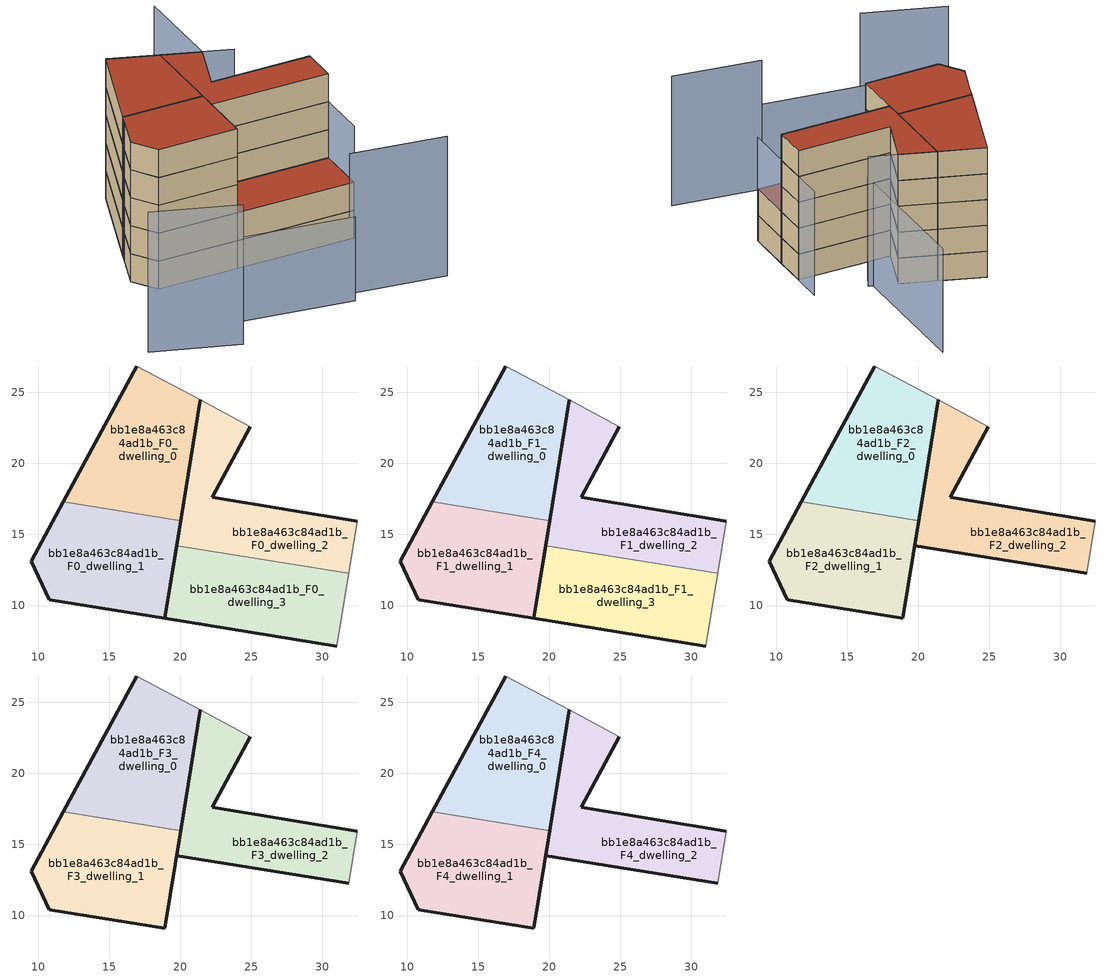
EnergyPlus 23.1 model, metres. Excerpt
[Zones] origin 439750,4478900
bb1e8a463c84ad1b_F0_dwelling_0
 floor ground (EU_floor_Construction): 20.02,15.98 21.39,24.47 16.92,26.86 11.76,17.31 z0
 wall outside (EU_wall_Construction): 11.76,17.31 16.92,26.86 / 21.39,24.47 20.02,15.98 z0:3
 wall adiabatic (EU_wall_Construction): 16.92,26.86 21.39,24.47 z0:3
 wall to bb1e8a463c84ad1b_F0_dwelling_1 (EU_wall_Construction): 20.02,15.98 11.76,17.31 z0:3
bb1e8a463c84ad1b_F0_dwelling_1
 floor ground (EU_floor_Construction): 18.91,9.11 20.02,15.98 11.76,17.31 11.23,16.32 9.51,13.12 10.76,10.42 z0
 wall outside (EU_wall_Construction): 20.02,15.98 18.91,9.11 10.76,10.42 9.51,13.12 11.23,16.32 11.76,17.31 z0:3
bb1e8a463c84ad1b_F0_dwelling_2
 floor ground (EU_floor_Construction): 31.85,12.26 32.45,15.94 22.23,17.61 24.9,22.6 21.39,24.47 19.74,14.22 z0
 wall outside (EU_wall_Construction): 24.9,22.6 22.23,17.61 32.45,15.94 / 19.74,14.22 21.39,24.47 z0:3
 wall adiabatic (EU_wall_Construction): 32.45,15.94 31.85,12.26 / 21.39,24.47 24.9,22.6 z0:3
 wall to bb1e8a463c84ad1b_F0_dwelling_3 (EU_wall_Construction): 31.85,12.26 19.74,14.22 z0:3
bb1e8a463c84ad1b_F0_dwelling_3
 floor ground (EU_floor_Construction): 31.02,7.15 31.85,12.26 19.74,14.22 18.91,9.11 z0
 wall outside (EU_wall_Construction): 31.02,7.15 18.91,9.11 19.74,14.22 z0:3
 wall adiabatic (EU_wall_Construction): 31.85,12.26 31.02,7.15 z0:3
bb1e8a463c84ad1b_F1_dwelling_0
 floor to bb1e8a463c84ad1b_F0_dwelling_0 (EU_floor_Construction): 20.02,15.98 21.39,24.47 16.92,26.86 11.76,17.31 z3
 wall outside (EU_wall_Construction): 11.76,17.31 16.92,26.86 / 21.39,24.47 20.02,15.98 z3:6
 wall adiabatic (EU_wall_Construction): 16.92,26.86 21.39,24.47 z3:6
 wall to bb1e8a463c84ad1b_F1_dwelling_1 (EU_wall_Construction): 20.02,15.98 11.76,17.31 z3:6
bb1e8a463c84ad1b_F1_dwelling_1
 floor to bb1e8a463c84ad1b_F0_dwelling_1 (EU_floor_Construction): 18.91,9.11 20.02,15.98 11.76,17.31 11.23,16.32 9.51,13.12 10.76,10.42 z3
 wall outside (EU_wall_Construction): 20.02,15.98 18.91,9.11 10.76,10.42 9.51,13.12 11.23,16.32 11.76,17.31 z3:6
bb1e8a463c84ad1b_F1_dwelling_2
 floor to bb1e8a463c84ad1b_F0_dwelling_2 (EU_floor_Construction): 31.85,12.26 32.45,15.94 22.23,17.61 24.9,22.6 21.39,24.47 19.74,14.22 z3
 wall outside (EU_wall_Construction): 24.9,22.6 22.23,17.61 32.45,15.94 / 19.74,14.22 21.39,24.47 z3:6
 wall adiabatic (EU_wall_Construction): 32.45,15.94 31.85,12.26 / 21.39,24.47 24.9,22.6 z3:6
 wall to bb1e8a463c84ad1b_F1_dwelling_3 (EU_wall_Construction): 31.85,12.26 19.74,14.22 z3:6
bb1e8a463c84ad1b_F1_dwelling_3
 floor to bb1e8a463c84ad1b_F0_dwelling_3 (EU_floor_Construction): 31.02,7.15 31.85,12.26 19.74,14.22 18.91,9.11 z3
 wall outside (EU_wall_Construction): 31.02,7.15 18.91,9.11 19.74,14.22 z3:6
 wall adiabatic (EU_wall_Construction): 31.85,12.26 31.02,7.15 z3:6
 roof outside (EU_roof_Construction): 31.85,12.26 31.02,7.15 18.91,9.11 19.74,14.22 z6
bb1e8a463c84ad1b_F2_dwelling_0
 floor to bb1e8a463c84ad1b_F1_dwelling_0 (EU_floor_Construction): 20.02,15.98 21.39,24.47 16.92,26.86 11.76,17.31 z6
 wall outside (EU_wall_Construction): 11.76,17.31 16.92,26.86 / 21.39,24.47 20.02,15.98 z6:9
 wall adiabatic (EU_wall_Construction): 16.92,26.86 21.39,24.47 z6:9
 wall to bb1e8a463c84ad1b_F2_dwelling_1 (EU_wall_Construction): 20.02,15.98 11.76,17.31 z6:9
bb1e8a463c84ad1b_F2_dwelling_1
 floor to bb1e8a463c84ad1b_F1_dwelling_1 (EU_floor_Construction): 18.91,9.11 20.02,15.98 11.76,17.31 11.23,16.32 9.51,13.12 10.76,10.42 z6
 wall outside (EU_wall_Construction): 20.02,15.98 18.91,9.11 10.76,10.42 9.51,13.12 11.23,16.32 11.76,17.31 z6:9
bb1e8a463c84ad1b_F2_dwelling_2
 floor to bb1e8a463c84ad1b_F1_dwelling_2 (EU_floor_Construction): 31.85,12.26 32.45,15.94 22.23,17.61 24.9,22.6 21.39,24.47 19.74,14.22 z6
 wall outside (EU_wall_Construction): 24.9,22.6 22.23,17.61 32.45,15.94 / 31.85,12.26 19.74,14.22 21.39,24.47 z6:9
 wall adiabatic (EU_wall_Construction): 32.45,15.94 31.85,12.26 / 21.39,24.47 24.9,22.6 z6:9
bb1e8a463c84ad1b_F3_dwelling_0
 floor to bb1e8a463c84ad1b_F2_dwelling_0 (EU_floor_Construction): 20.02,15.98 21.39,24.47 16.92,26.86 11.76,17.31 z9
 wall outside (EU_wall_Construction): 11.76,17.31 16.92,26.86 / 21.39,24.47 20.02,15.98 z9:12
 wall adiabatic (EU_wall_Construction): 16.92,26.86 21.39,24.47 z9:12
 wall to bb1e8a463c84ad1b_F3_dwelling_1 (EU_wall_Construction): 20.02,15.98 11.76,17.31 z9:12
bb1e8a463c84ad1b_F3_dwelling_1
 floor to bb1e8a463c84ad1b_F2_dwelling_1 (EU_floor_Construction): 18.91,9.11 20.02,15.98 11.76,17.31 11.23,16.32 9.51,13.12 10.76,10.42 z9
 wall outside (EU_wall_Construction): 20.02,15.98 18.91,9.11 10.76,10.42 9.51,13.12 11.23,16.32 11.76,17.31 z9:12
bb1e8a463c84ad1b_F3_dwelling_2
 floor to bb1e8a463c84ad1b_F2_dwelling_2 (EU_floor_Construction): 31.85,12.26 32.45,15.94 22.23,17.61 24.9,22.6 21.39,24.47 19.74,14.22 z9
 wall outside (EU_wall_Construction): 24.9,22.6 22.23,17.61 32.45,15.94 / 31.85,12.26 19.74,14.22 21.39,24.47 z9:12
 wall adiabatic (EU_wall_Construction): 32.45,15.94 31.85,12.26 / 21.39,24.47 24.9,22.6 z9:12
bb1e8a463c84ad1b_F4_dwelling_0
 floor to bb1e8a463c84ad1b_F3_dwelling_0 (EU_floor_Construction): 20.02,15.98 21.39,24.47 16.92,26.86 11.76,17.31 z12
 wall outside (EU_wall_Construction): 11.76,17.31 16.92,26.86 / 21.39,24.47 20.02,15.98 z12:15
 wall adiabatic (EU_wall_Construction): 16.92,26.86 21.39,24.47 z12:15
 wall to bb1e8a463c84ad1b_F4_dwelling_1 (EU_wall_Construction): 20.02,15.98 11.76,17.31 z12:15
 roof outside (EU_roof_Construction): 21.39,24.47 20.02,15.98 11.76,17.31 16.92,26.86 z15
bb1e8a463c84ad1b_F4_dwelling_1
 floor to bb1e8a463c84ad1b_F3_dwelling_1 (EU_floor_Construction): 18.91,9.11 20.02,15.98 11.76,17.31 11.23,16.32 9.51,13.12 10.76,10.42 z12
 wall outside (EU_wall_Construction): 20.02,15.98 18.91,9.11 10.76,10.42 9.51,13.12 11.23,16.32 11.76,17.31 z12:15
 roof outside (EU_roof_Construction): 20.02,15.98 18.91,9.11 10.76,10.42 9.51,13.12 11.23,16.32 11.76,17.31 z15
bb1e8a463c84ad1b_F4_dwelling_2
 floor to bb1e8a463c84ad1b_F3_dwelling_2 (EU_floor_Construction): 31.85,12.26 32.45,15.94 22.23,17.61 24.9,22.6 21.39,24.47 19.74,14.22 z12
 wall outside (EU_wall_Construction): 24.9,22.6 22.23,17.61 32.45,15.94 / 31.85,12.26 19.74,14.22 21.39,24.47 z12:15
 wall adiabatic (EU_wall_Construction): 32.45,15.94 31.85,12.26 / 21.39,24.47 24.9,22.6 z12:15
 roof outside (EU_roof_Construction): 24.9,22.6 22.23,17.61 32.45,15.94 31.85,12.26 19.74,14.22 21.39,24.47 z15
shading: 24.51,-0.85 33.72,-3.66 / 3.01,1.68 10.93,-2.48 / 27.58,21.14 16.92,26.86 z0:15; 9.05,2.37 24.09,-2.22 z0:9; 26.98,20.24 29.53,36.19 / 31.02,7.15 32.99,19.32 z0:12
[Building]
EU S2 Campaign: North Axis=0; Terrain=City; Solar Distribution=FullExterior
[Site:Location]
Madrid: Latitude=40.5; Longitude=-3.5; Time Zone=1; Elevation=609
[SizingPeriod:WeatherFileDays]
AnnualSizingPeriod: Begin Month=1; Begin Day of Month=1; End Month=12; End Day of Month=31; Day of Week for Start Day=Monday; Use Weather File Daylight Saving Period=No; Use Weather File Rain and Snow Indicators=No
[MATERIAL]
EU_InternalMass_Material: Roughness=MediumRough; Thickness=0.1; Conductivity=1; Density=1800; Specific Heat=900; Thermal Absorptance=0.9; Solar Absorptance=0.7; Visible Absorptance=0.7
[MATERIAL:NOMASS] Roughness=MediumRough; Thermal Absorptance=0.9; Solar Absorptance=0.7; Visible Absorptance=0.7
Name | Thermal Resistance
EU_wall_NoMass | 0.459673
EU_roof_NoMass | 0.495815
EU_floor_NoMass | 0.788942
[CONSTRUCTION]
EU_wall_Construction: EU_wall_NoMass
EU_roof_Construction: EU_roof_NoMass
EU_floor_Construction: EU_floor_NoMass
EU_InternalMass_Construction: EU_InternalMass_Material
[ZONE] Type=1; Multiplier=1; Ceiling Height=autocalculate; Floor Area=autocalculate; Part of Total Floor Area=Yes
Name | Volume
bb1e8a463c84ad1b_F0_dwelling_0; bb1e8a463c84ad1b_F1_dwelling_0; bb1e8a463c84ad1b_F2_dwelling_0; bb1e8a463c84ad1b_F3_dwelling_0; bb1e8a463c84ad1b_F4_dwelling_0 | 190.552
bb1e8a463c84ad1b_F0_dwelling_1 | 190.545
bb1e8a463c84ad1b_F1_dwelling_1; bb1e8a463c84ad1b_F2_dwelling_1; bb1e8a463c84ad1b_F3_dwelling_1; bb1e8a463c84ad1b_F4_dwelling_1 | 190.544
bb1e8a463c84ad1b_F0_dwelling_2 | 190.532
bb1e8a463c84ad1b_F1_dwelling_2; bb1e8a463c84ad1b_F2_dwelling_2; bb1e8a463c84ad1b_F3_dwelling_2; bb1e8a463c84ad1b_F4_dwelling_2 | 190.531
bb1e8a463c84ad1b_F0_dwelling_3; bb1e8a463c84ad1b_F1_dwelling_3 | 190.559
[INTERNALMASS] Construction=EU_InternalMass_Construction
Name | Zone or ZoneList | Surface Area
bb1e8a463c84ad1b_F0_dwelling_0_EU_InternalMass | bb1e8a463c84ad1b_F0_dwelling_0 | 63.5168
bb1e8a463c84ad1b_F0_dwelling_1_EU_InternalMass | bb1e8a463c84ad1b_F0_dwelling_1 | 63.5151
bb1e8a463c84ad1b_F0_dwelling_2_EU_InternalMass | bb1e8a463c84ad1b_F0_dwelling_2 | 63.5108
bb1e8a463c84ad1b_F0_dwelling_3_EU_InternalMass | bb1e8a463c84ad1b_F0_dwelling_3 | 63.5181
bb1e8a463c84ad1b_F1_dwelling_0_EU_InternalMass | bb1e8a463c84ad1b_F1_dwelling_0 | 63.5168
bb1e8a463c84ad1b_F1_dwelling_1_EU_InternalMass | bb1e8a463c84ad1b_F1_dwelling_1 | 63.5151
bb1e8a463c84ad1b_F1_dwelling_2_EU_InternalMass | bb1e8a463c84ad1b_F1_dwelling_2 | 63.5108
bb1e8a463c84ad1b_F1_dwelling_3_EU_InternalMass | bb1e8a463c84ad1b_F1_dwelling_3 | 63.5181
bb1e8a463c84ad1b_F2_dwelling_0_EU_InternalMass | bb1e8a463c84ad1b_F2_dwelling_0 | 84.686
bb1e8a463c84ad1b_F2_dwelling_1_EU_InternalMass | bb1e8a463c84ad1b_F2_dwelling_1 | 84.6836
bb1e8a463c84ad1b_F2_dwelling_2_EU_InternalMass | bb1e8a463c84ad1b_F2_dwelling_2 | 84.684
bb1e8a463c84ad1b_F3_dwelling_0_EU_InternalMass | bb1e8a463c84ad1b_F3_dwelling_0 | 84.686
bb1e8a463c84ad1b_F3_dwelling_1_EU_InternalMass | bb1e8a463c84ad1b_F3_dwelling_1 | 84.6836
bb1e8a463c84ad1b_F3_dwelling_2_EU_InternalMass | bb1e8a463c84ad1b_F3_dwelling_2 | 84.684
bb1e8a463c84ad1b_F4_dwelling_0_EU_InternalMass | bb1e8a463c84ad1b_F4_dwelling_0 | 84.686
bb1e8a463c84ad1b_F4_dwelling_1_EU_InternalMass | bb1e8a463c84ad1b_F4_dwelling_1 | 84.6836
bb1e8a463c84ad1b_F4_dwelling_2_EU_InternalMass | bb1e8a463c84ad1b_F4_dwelling_2 | 84.684
[OTHEREQUIPMENT] Fuel Type=Electricity; Design Level Calculation Method=Watts/Area; Power per Zone Floor Area=1; Fraction Latent=0; Fraction Radiant=0; Fraction Lost=0; Carbon Dioxide Generation Rate=0; EndUse Subcategory=EU_Step8_InternalGains
Name | Zone or ZoneList or Space or SpaceList | Schedule
EU_Step8_InternalGain_bb1e8a463c84ad1b_F0_dwelling_0_f000 | bb1e8a463c84ad1b_F0_dwelling_0 | EU_Step8_GainSchedule_bb1e8a463c84ad1b_F0_dwelling_0_f000
EU_Step8_InternalGain_bb1e8a463c84ad1b_F0_dwelling_1_f000 | bb1e8a463c84ad1b_F0_dwelling_1 | EU_Step8_GainSchedule_bb1e8a463c84ad1b_F0_dwelling_1_f000
EU_Step8_InternalGain_bb1e8a463c84ad1b_F0_dwelling_2_f000 | bb1e8a463c84ad1b_F0_dwelling_2 | EU_Step8_GainSchedule_bb1e8a463c84ad1b_F0_dwelling_2_f000
EU_Step8_InternalGain_bb1e8a463c84ad1b_F0_dwelling_3_f000 | bb1e8a463c84ad1b_F0_dwelling_3 | EU_Step8_GainSchedule_bb1e8a463c84ad1b_F0_dwelling_3_f000
EU_Step8_InternalGain_bb1e8a463c84ad1b_F1_dwelling_0_f000 | bb1e8a463c84ad1b_F1_dwelling_0 | EU_Step8_GainSchedule_bb1e8a463c84ad1b_F1_dwelling_0_f000
EU_Step8_InternalGain_bb1e8a463c84ad1b_F1_dwelling_1_f000 | bb1e8a463c84ad1b_F1_dwelling_1 | EU_Step8_GainSchedule_bb1e8a463c84ad1b_F1_dwelling_1_f000
EU_Step8_InternalGain_bb1e8a463c84ad1b_F1_dwelling_2_f000 | bb1e8a463c84ad1b_F1_dwelling_2 | EU_Step8_GainSchedule_bb1e8a463c84ad1b_F1_dwelling_2_f000
EU_Step8_InternalGain_bb1e8a463c84ad1b_F1_dwelling_3_f000 | bb1e8a463c84ad1b_F1_dwelling_3 | EU_Step8_GainSchedule_bb1e8a463c84ad1b_F1_dwelling_3_f000
EU_Step8_InternalGain_bb1e8a463c84ad1b_F2_dwelling_0_f000 | bb1e8a463c84ad1b_F2_dwelling_0 | EU_Step8_GainSchedule_bb1e8a463c84ad1b_F2_dwelling_0_f000
EU_Step8_InternalGain_bb1e8a463c84ad1b_F2_dwelling_1_f000 | bb1e8a463c84ad1b_F2_dwelling_1 | EU_Step8_GainSchedule_bb1e8a463c84ad1b_F2_dwelling_1_f000
EU_Step8_InternalGain_bb1e8a463c84ad1b_F2_dwelling_2_f000 | bb1e8a463c84ad1b_F2_dwelling_2 | EU_Step8_GainSchedule_bb1e8a463c84ad1b_F2_dwelling_2_f000
EU_Step8_InternalGain_bb1e8a463c84ad1b_F3_dwelling_0_f000 | bb1e8a463c84ad1b_F3_dwelling_0 | EU_Step8_GainSchedule_bb1e8a463c84ad1b_F3_dwelling_0_f000
EU_Step8_InternalGain_bb1e8a463c84ad1b_F3_dwelling_1_f000 | bb1e8a463c84ad1b_F3_dwelling_1 | EU_Step8_GainSchedule_bb1e8a463c84ad1b_F3_dwelling_1_f000
EU_Step8_InternalGain_bb1e8a463c84ad1b_F3_dwelling_2_f000 | bb1e8a463c84ad1b_F3_dwelling_2 | EU_Step8_GainSchedule_bb1e8a463c84ad1b_F3_dwelling_2_f000
EU_Step8_InternalGain_bb1e8a463c84ad1b_F4_dwelling_0_f000 | bb1e8a463c84ad1b_F4_dwelling_0 | EU_Step8_GainSchedule_bb1e8a463c84ad1b_F4_dwelling_0_f000
EU_Step8_InternalGain_bb1e8a463c84ad1b_F4_dwelling_1_f000 | bb1e8a463c84ad1b_F4_dwelling_1 | EU_Step8_GainSchedule_bb1e8a463c84ad1b_F4_dwelling_1_f000
EU_Step8_InternalGain_bb1e8a463c84ad1b_F4_dwelling_2_f000 | bb1e8a463c84ad1b_F4_dwelling_2 | EU_Step8_GainSchedule_bb1e8a463c84ad1b_F4_dwelling_2_f000
[ZONEVENTILATION:DESIGNFLOWRATE] Schedule=EU_AlwaysOn; Design Flow Rate Calculation Method=AirChanges/Hour; Air Changes per Hour=0.719161; Ventilation Type=Natural; Fan Pressure Rise=0; Fan Total Efficiency=1; Constant Term Coefficient=1; Temperature Term Coefficient=0; Velocity Term Coefficient=0; Velocity Squared Term Coefficient=0; Minimum Indoor Temperature=-100; Maximum Indoor Temperature=100; Delta Temperature=-100; Minimum Outdoor Temperature=-100; Maximum Outdoor Temperature=100; Maximum Wind Speed=40
Name | Zone or ZoneList or Space or SpaceList
EU_ConstantAir_bb1e8a463c84ad1b_F0_dwelling_0 | bb1e8a463c84ad1b_F0_dwelling_0
EU_ConstantAir_bb1e8a463c84ad1b_F0_dwelling_1 | bb1e8a463c84ad1b_F0_dwelling_1
EU_ConstantAir_bb1e8a463c84ad1b_F0_dwelling_2 | bb1e8a463c84ad1b_F0_dwelling_2
EU_ConstantAir_bb1e8a463c84ad1b_F0_dwelling_3 | bb1e8a463c84ad1b_F0_dwelling_3
EU_ConstantAir_bb1e8a463c84ad1b_F1_dwelling_0 | bb1e8a463c84ad1b_F1_dwelling_0
EU_ConstantAir_bb1e8a463c84ad1b_F1_dwelling_1 | bb1e8a463c84ad1b_F1_dwelling_1
EU_ConstantAir_bb1e8a463c84ad1b_F1_dwelling_2 | bb1e8a463c84ad1b_F1_dwelling_2
EU_ConstantAir_bb1e8a463c84ad1b_F1_dwelling_3 | bb1e8a463c84ad1b_F1_dwelling_3
EU_ConstantAir_bb1e8a463c84ad1b_F2_dwelling_0 | bb1e8a463c84ad1b_F2_dwelling_0
EU_ConstantAir_bb1e8a463c84ad1b_F2_dwelling_1 | bb1e8a463c84ad1b_F2_dwelling_1
EU_ConstantAir_bb1e8a463c84ad1b_F2_dwelling_2 | bb1e8a463c84ad1b_F2_dwelling_2
EU_ConstantAir_bb1e8a463c84ad1b_F3_dwelling_0 | bb1e8a463c84ad1b_F3_dwelling_0
EU_ConstantAir_bb1e8a463c84ad1b_F3_dwelling_1 | bb1e8a463c84ad1b_F3_dwelling_1
EU_ConstantAir_bb1e8a463c84ad1b_F3_dwelling_2 | bb1e8a463c84ad1b_F3_dwelling_2
EU_ConstantAir_bb1e8a463c84ad1b_F4_dwelling_0 | bb1e8a463c84ad1b_F4_dwelling_0
EU_ConstantAir_bb1e8a463c84ad1b_F4_dwelling_1 | bb1e8a463c84ad1b_F4_dwelling_1
EU_ConstantAir_bb1e8a463c84ad1b_F4_dwelling_2 | bb1e8a463c84ad1b_F4_dwelling_2
[HVACTEMPLATE:THERMOSTAT] Constant Heating Setpoint=20; Constant Cooling Setpoint=50
EU_HeatOnly_bb1e8a463c84ad1b_F0_dwelling_0; EU_HeatOnly_bb1e8a463c84ad1b_F0_dwelling_1; EU_HeatOnly_bb1e8a463c84ad1b_F0_dwelling_2; EU_HeatOnly_bb1e8a463c84ad1b_F0_dwelling_3; EU_HeatOnly_bb1e8a463c84ad1b_F1_dwelling_0; EU_HeatOnly_bb1e8a463c84ad1b_F1_dwelling_1; EU_HeatOnly_bb1e8a463c84ad1b_F1_dwelling_2; EU_HeatOnly_bb1e8a463c84ad1b_F1_dwelling_3; EU_HeatOnly_bb1e8a463c84ad1b_F2_dwelling_0; EU_HeatOnly_bb1e8a463c84ad1b_F2_dwelling_1; EU_HeatOnly_bb1e8a463c84ad1b_F2_dwelling_2; EU_HeatOnly_bb1e8a463c84ad1b_F3_dwelling_0; EU_HeatOnly_bb1e8a463c84ad1b_F3_dwelling_1; EU_HeatOnly_bb1e8a463c84ad1b_F3_dwelling_2; EU_HeatOnly_bb1e8a463c84ad1b_F4_dwelling_0; EU_HeatOnly_bb1e8a463c84ad1b_F4_dwelling_1; EU_HeatOnly_bb1e8a463c84ad1b_F4_dwelling_2
[HVACTEMPLATE:ZONE:IDEALLOADSAIRSYSTEM] System Availability Schedule=EU_AlwaysOn; Maximum Heating Supply Air Temperature=50; Minimum Cooling Supply Air Temperature=13; Maximum Heating Supply Air Humidity Ratio=0.0156; Minimum Cooling Supply Air Humidity Ratio=0.0077; Heating Limit=NoLimit; Cooling Limit=NoLimit; Heating Availability Schedule=EU_AlwaysOn; Cooling Availability Schedule=EU_CoolingOff; Dehumidification Control Type=ConstantSensibleHeatRatio; Cooling Sensible Heat Ratio=0.7; Dehumidification Setpoint=60; Humidification Control Type=None; Humidification Setpoint=30; Outdoor Air Method=None; Outdoor Air Flow Rate per Person=0.00944; Outdoor Air Flow Rate per Zone Floor Area=0; Outdoor Air Flow Rate per Zone=0; Demand Controlled Ventilation Type=None; Outdoor Air Economizer Type=NoEconomizer; Heat Recovery Type=None; Sensible Heat Recovery Effectiveness=0.7; Latent Heat Recovery Effectiveness=0.65
Name | Template Thermostat
bb1e8a463c84ad1b_F0_dwelling_0 | EU_HeatOnly_bb1e8a463c84ad1b_F0_dwelling_0
bb1e8a463c84ad1b_F0_dwelling_1 | EU_HeatOnly_bb1e8a463c84ad1b_F0_dwelling_1
bb1e8a463c84ad1b_F0_dwelling_2 | EU_HeatOnly_bb1e8a463c84ad1b_F0_dwelling_2
bb1e8a463c84ad1b_F0_dwelling_3 | EU_HeatOnly_bb1e8a463c84ad1b_F0_dwelling_3
bb1e8a463c84ad1b_F1_dwelling_0 | EU_HeatOnly_bb1e8a463c84ad1b_F1_dwelling_0
bb1e8a463c84ad1b_F1_dwelling_1 | EU_HeatOnly_bb1e8a463c84ad1b_F1_dwelling_1
bb1e8a463c84ad1b_F1_dwelling_2 | EU_HeatOnly_bb1e8a463c84ad1b_F1_dwelling_2
bb1e8a463c84ad1b_F1_dwelling_3 | EU_HeatOnly_bb1e8a463c84ad1b_F1_dwelling_3
bb1e8a463c84ad1b_F2_dwelling_0 | EU_HeatOnly_bb1e8a463c84ad1b_F2_dwelling_0
bb1e8a463c84ad1b_F2_dwelling_1 | EU_HeatOnly_bb1e8a463c84ad1b_F2_dwelling_1
bb1e8a463c84ad1b_F2_dwelling_2 | EU_HeatOnly_bb1e8a463c84ad1b_F2_dwelling_2
bb1e8a463c84ad1b_F3_dwelling_0 | EU_HeatOnly_bb1e8a463c84ad1b_F3_dwelling_0
bb1e8a463c84ad1b_F3_dwelling_1 | EU_HeatOnly_bb1e8a463c84ad1b_F3_dwelling_1
bb1e8a463c84ad1b_F3_dwelling_2 | EU_HeatOnly_bb1e8a463c84ad1b_F3_dwelling_2
bb1e8a463c84ad1b_F4_dwelling_0 | EU_HeatOnly_bb1e8a463c84ad1b_F4_dwelling_0
bb1e8a463c84ad1b_F4_dwelling_1 | EU_HeatOnly_bb1e8a463c84ad1b_F4_dwelling_1
bb1e8a463c84ad1b_F4_dwelling_2 | EU_HeatOnly_bb1e8a463c84ad1b_F4_dwelling_2
[SIZING:ZONE] Zone Cooling Design Supply Air Temperature Input Method=SupplyAirTemperature; Zone Cooling Design Supply Air Temperature=13; Zone Heating Design Supply Air Temperature Input Method=SupplyAirTemperature; Zone Heating Design Supply Air Temperature=50; Zone Cooling Design Supply Air Humidity Ratio=0.008; Zone Heating Design Supply Air Humidity Ratio=0.008; Cooling Design Air Flow Method=DesignDay; Cooling Design Air Flow Rate=0; Cooling Minimum Air Flow per Zone Floor Area=0.000762; Cooling Minimum Air Flow=0; Cooling Minimum Air Flow Fraction=0.2; Heating Design Air Flow Method=DesignDay; Heating Design Air Flow Rate=0; Heating Maximum Air Flow per Zone Floor Area=0.002032; Heating Maximum Air Flow=0.141576; Heating Maximum Air Flow Fraction=0.3; Account for Dedicated Outdoor Air System=No; Dedicated Outdoor Air System Control Strategy=NeutralSupplyAir; Dedicated Outdoor Air Low Setpoint Temperature for Design=autosize; Dedicated Outdoor Air High Setpoint Temperature for Design=autosize; Zone Load Sizing Method=Sensible Load Only No Latent Load; Zone Latent Cooling Design Supply Air Humidity Ratio Input Method=HumidityRatioDifference; Zone Cooling Design Supply Air Humidity Ratio Difference=0.005; Zone Latent Heating Design Supply Air Humidity Ratio Input Method=HumidityRatioDifference; Zone Humidification Design Supply Air Humidity Ratio Difference=0.005
bb1e8a463c84ad1b_F0_dwelling_0; bb1e8a463c84ad1b_F0_dwelling_1; bb1e8a463c84ad1b_F0_dwelling_2; bb1e8a463c84ad1b_F0_dwelling_3; bb1e8a463c84ad1b_F1_dwelling_0; bb1e8a463c84ad1b_F1_dwelling_1; bb1e8a463c84ad1b_F1_dwelling_2; bb1e8a463c84ad1b_F1_dwelling_3; bb1e8a463c84ad1b_F2_dwelling_0; bb1e8a463c84ad1b_F2_dwelling_1; bb1e8a463c84ad1b_F2_dwelling_2; bb1e8a463c84ad1b_F3_dwelling_0; bb1e8a463c84ad1b_F3_dwelling_1; bb1e8a463c84ad1b_F3_dwelling_2; bb1e8a463c84ad1b_F4_dwelling_0; bb1e8a463c84ad1b_F4_dwelling_1; bb1e8a463c84ad1b_F4_dwelling_2
[SCHEDULE:CONSTANT]
Name | Hourly Value
EU_AlwaysOn | 1
EU_CoolingOff | 0
[SCHEDULE:FILE] Column Number=1; Rows to Skip at Top=0; Number of Hours of Data=8760; Column Separator=Comma; Interpolate to Timestep=No; Minutes per Item=60; Adjust Schedule for Daylight Savings=Yes
Name | File
EU_Step8_GainSchedule_bb1e8a463c84ad1b_F0_dwelling_0_f000 | ../../schedules/bb1e8a463c84ad1b/bb1e8a463c84ad1b_F0_dwelling_0_f000_gain.csv
EU_Step8_GainSchedule_bb1e8a463c84ad1b_F0_dwelling_1_f000 | ../../schedules/bb1e8a463c84ad1b/bb1e8a463c84ad1b_F0_dwelling_1_f000_gain.csv
EU_Step8_GainSchedule_bb1e8a463c84ad1b_F0_dwelling_2_f000 | ../../schedules/bb1e8a463c84ad1b/bb1e8a463c84ad1b_F0_dwelling_2_f000_gain.csv
EU_Step8_GainSchedule_bb1e8a463c84ad1b_F0_dwelling_3_f000 | ../../schedules/bb1e8a463c84ad1b/bb1e8a463c84ad1b_F0_dwelling_3_f000_gain.csv
EU_Step8_GainSchedule_bb1e8a463c84ad1b_F1_dwelling_0_f000 | ../../schedules/bb1e8a463c84ad1b/bb1e8a463c84ad1b_F1_dwelling_0_f000_gain.csv
EU_Step8_GainSchedule_bb1e8a463c84ad1b_F1_dwelling_1_f000 | ../../schedules/bb1e8a463c84ad1b/bb1e8a463c84ad1b_F1_dwelling_1_f000_gain.csv
EU_Step8_GainSchedule_bb1e8a463c84ad1b_F1_dwelling_2_f000 | ../../schedules/bb1e8a463c84ad1b/bb1e8a463c84ad1b_F1_dwelling_2_f000_gain.csv
EU_Step8_GainSchedule_bb1e8a463c84ad1b_F1_dwelling_3_f000 | ../../schedules/bb1e8a463c84ad1b/bb1e8a463c84ad1b_F1_dwelling_3_f000_gain.csv
EU_Step8_GainSchedule_bb1e8a463c84ad1b_F2_dwelling_0_f000 | ../../schedules/bb1e8a463c84ad1b/bb1e8a463c84ad1b_F2_dwelling_0_f000_gain.csv
EU_Step8_GainSchedule_bb1e8a463c84ad1b_F2_dwelling_1_f000 | ../../schedules/bb1e8a463c84ad1b/bb1e8a463c84ad1b_F2_dwelling_1_f000_gain.csv
EU_Step8_GainSchedule_bb1e8a463c84ad1b_F2_dwelling_2_f000 | ../../schedules/bb1e8a463c84ad1b/bb1e8a463c84ad1b_F2_dwelling_2_f000_gain.csv
EU_Step8_GainSchedule_bb1e8a463c84ad1b_F3_dwelling_0_f000 | ../../schedules/bb1e8a463c84ad1b/bb1e8a463c84ad1b_F3_dwelling_0_f000_gain.csv
EU_Step8_GainSchedule_bb1e8a463c84ad1b_F3_dwelling_1_f000 | ../../schedules/bb1e8a463c84ad1b/bb1e8a463c84ad1b_F3_dwelling_1_f000_gain.csv
EU_Step8_GainSchedule_bb1e8a463c84ad1b_F3_dwelling_2_f000 | ../../schedules/bb1e8a463c84ad1b/bb1e8a463c84ad1b_F3_dwelling_2_f000_gain.csv
EU_Step8_GainSchedule_bb1e8a463c84ad1b_F4_dwelling_0_f000 | ../../schedules/bb1e8a463c84ad1b/bb1e8a463c84ad1b_F4_dwelling_0_f000_gain.csv
EU_Step8_GainSchedule_bb1e8a463c84ad1b_F4_dwelling_1_f000 | ../../schedules/bb1e8a463c84ad1b/bb1e8a463c84ad1b_F4_dwelling_1_f000_gain.csv
EU_Step8_GainSchedule_bb1e8a463c84ad1b_F4_dwelling_2_f000 | ../../schedules/bb1e8a463c84ad1b/bb1e8a463c84ad1b_F4_dwelling_2_f000_gain.csv
